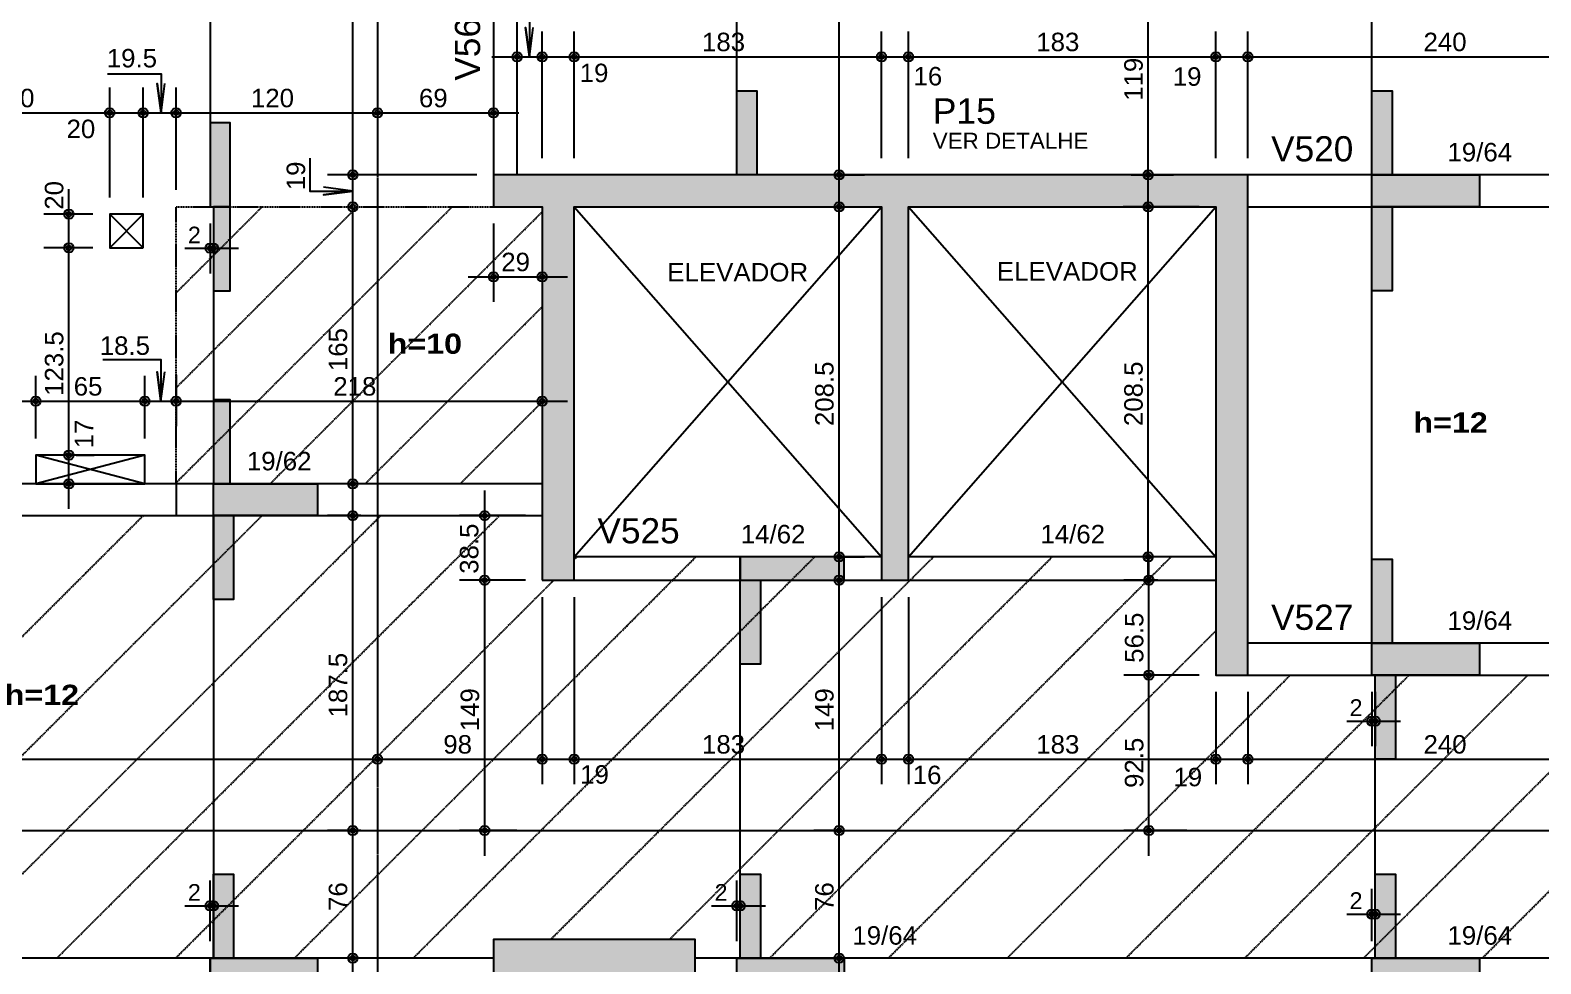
# Model space of a CAD drawing. Extents: x 0 to 7795, y 0 to 4205.
# Drawn here: x 1895 to 2794, y 2528 to 3084 of the extents above; entities that cross this region are included whole.
import ezdxf

# ---------------------------------------------------------------- set-up
doc = ezdxf.new("R2010")
doc.units = 0
doc.header["$MEASUREMENT"] = 0
for name, pattern in [('ESTILO_TQS_0001', [1, 0.7, -0.3]), ('ESTILO_TQS_0002', [0.4, 0.1, -0.3]), ('ESTILO_TQS_0006', [0.3, 0.2, -0.1]), ('ESTILO_TQS_0007', [2.1, 1.5, -0.2, 0.2, -0.2])]:
    doc.linetypes.add(name, pattern=pattern)
for name, color, linetype in [('MTH-230', 1, 'CONTINUOUS'), ('MTH-COTAS7', 31, 'CONTINUOUS'), ('MTH-DIM-PILAR', 3, 'CONTINUOUS'), ('MTH-DIM-VIGA', 3, 'CONTINUOUS'), ('MTH-EIXO-214', 4, 'CONTINUOUS'), ('MTH-FACE-VIGA', 7, 'CONTINUOUS'), ('MTH-LINHA-SEÇÃO', 16, 'CONTINUOUS'), ('MTH-PILAR-SEGUE', 5, 'CONTINUOUS'), ('MTH-SIMB_COTA', 3, 'CONTINUOUS'), ('MTH-SOMBRA21', 150, 'CONTINUOUS'), ('MTH-SOMBRA25', 253, 'CONTINUOUS'), ('MTH-TIT1-PILAR', 5, 'CONTINUOUS'), ('MTH-TIT1-VIGA', 5, 'CONTINUOUS'), ('MTH-TRACEJADO-216', 1, 'CONTINUOUS'), ('MTH-TXT-NEGRITO', 5, 'CONTINUOUS'), ('MTH-TXT-NOTAS', 3, 'CONTINUOUS'), ('MTH-VIGA-INVERTIDA', 7, 'ESTILO_TQS_0002')]:
    doc.layers.add(name, color=color, linetype=linetype)
doc.styles.add('TQS_ARIAL', font='arial.ttf')
doc.styles.add('TQS_ARIAL_BLACK', font='ariblk.ttf')

msp = doc.modelspace()

# ---------------------------------------------------------------- linework, layer by layer
at = {"layer": 'MTH-230', "linetype": 'Continuous'}
for p, q in [((2218.511368, 2770.135472), (2401.511368, 2978.6355)), ((2218.511368, 2978.6355), (2401.511368, 2770.135472)), ((2417.511368, 2770.135472), (2600.511368, 2978.635504)), ((2417.511368, 2978.635504), (2600.511368, 2770.135472)), ((1962.011365, 2954.1355), (1942.011365, 2974.1355)), ((1962.011365, 2974.1355), (1942.011365, 2954.1355)), ((1963.012277, 2813.6355), (1898.01056, 2830.635501)), ((1963.012277, 2830.635501), (1898.01056, 2813.6355))]:
    msp.add_line(p, q, dxfattribs=at)
at = {"layer": 'MTH-COTAS7', "linetype": 'Continuous'}
for p, q in [((2376.242873, 2982.635497), (2376.242873, 3471.635501)), ((2086.713494, 2982.635497), (2086.713494, 3438.635501)), ((2560.252455, 2982.635497), (2560.252455, 3131.618207)), ((2184.511366, 3071.836689), (2184.511366, 3082.969265)), ((2199.511367, 3017.635497), (2199.511367, 3082.969265)), ((2199.511367, 3007.635497), (2199.511367, 3082.969265)), ((2218.511367, 3017.635497), (2218.511367, 3082.969265)), ((2218.511367, 3007.635497), (2218.511367, 3082.969265)), ((2401.511367, 3007.635497), (2401.511367, 3082.969265)), ((2401.511367, 3017.635497), (2401.511367, 3082.969265)), ((2417.511367, 3007.635497), (2417.511367, 3082.969265)), ((2417.511367, 3007.635497), (2417.511367, 3082.969265)), ((2600.511367, 3007.635497), (2600.511367, 3082.969265)), ((2600.511367, 3007.635497), (2600.511367, 3082.969265)), ((2619.511367, 3007.635501), (2619.511367, 3082.969265)), ((2619.511367, 3007.635501), (2619.511367, 3082.969265)), ((2169.511366, 3067.969265), (2214.511367, 3067.969265)), ((2184.511367, 3067.969265), (2233.511367, 3067.969265)), ((2203.511367, 3067.969265), (2416.511367, 3067.969265)), ((2386.511367, 3067.969265), (2432.511367, 3067.969265)), ((2402.511367, 3067.969265), (2615.511367, 3067.969265)), ((2585.511367, 3067.969265), (2634.511367, 3067.969265)), ((2604.511367, 3067.969265), (2874.511362, 3067.969265)), ((1942.011365, 2984.1355), (1942.011365, 3049.575059)), ((1942.011365, 2984.1355), (1942.011365, 3049.575059)), ((1962.011365, 2984.1355), (1962.011365, 3049.575059)), ((1962.011365, 2984.1355), (1962.011365, 3049.575059)), ((1981.511406, 2988.635492), (1981.511406, 3049.575059)), ((1981.511406, 2988.635492), (1981.511406, 3049.575059)), ((1817.011365, 3034.575059), (1957.011365, 3034.575059)), ((1927.011365, 3034.575059), (1977.011365, 3034.575059)), ((1947.011365, 3034.575059), (1996.511406, 3034.575059)), ((1966.511406, 3034.575059), (2116.511366, 3034.575059)), ((2086.511366, 3034.575059), (2185.511366, 3034.575059)), ((2101.511366, 3037.703124), (2101.511366, 3019.575059)), ((2101.511366, 3037.703124), (2101.511366, 3019.575059)), ((2170.511366, 3031.99527), (2170.511366, 3019.575059)), ((2086.713494, 2963.635492), (2086.713494, 3012.635497)), ((2160.511366, 2997.635497), (2071.713494, 2997.635497)), ((2160.511366, 2997.635497), (2071.713494, 2997.635497)), ((2375.476994, 2997.635497), (2391.242873, 2997.635497)), ((2550.179083, 2997.635497), (2575.252455, 2997.635497)), ((1917.724131, 2939.1355), (1917.724131, 2989.1355)), ((2086.713494, 2798.635501), (2086.713494, 2993.635492)), ((2376.242873, 2755.13551), (2376.242873, 2993.6355)), ((2560.252455, 2755.13551), (2560.252455, 2993.635504)), ((2376.413743, 2978.6355), (2391.242873, 2978.6355)), ((2590.511367, 2978.635504), (2545.252455, 2978.635504)), ((1932.011365, 2974.1355), (1902.724131, 2974.1355)), ((1917.724131, 2815.635501), (1917.724131, 2969.1355)), ((2001.774116, 2968.635492), (2001.774116, 2938.878151)), ((2003.774116, 2968.635492), (2003.774116, 2938.878151)), ((2170.511366, 2968.635492), (2170.511366, 2921.927565)), ((2199.511367, 2968.635497), (2199.511367, 2921.927565)), ((1932.011365, 2954.1355), (1902.724131, 2954.1355)), ((1932.011365, 2954.1355), (1902.724131, 2954.1355)), ((1986.774116, 2953.878151), (2018.774116, 2953.878151)), ((2155.511366, 2936.927565), (2214.511367, 2936.927565)), ((1898.01056, 2840.635501), (1898.01056, 2877.849414)), ((1898.01056, 2840.635501), (1898.01056, 2877.849414)), ((1963.012277, 2840.635501), (1963.012277, 2877.849414)), ((1963.012277, 2840.635501), (1963.012277, 2877.849414)), ((1981.511406, 2878.491579), (1981.511406, 2847.849414)), ((1981.511406, 2868.491579), (1981.511406, 2847.849414)), ((1741.01056, 2862.849414), (1913.01056, 2862.849414)), ((1883.01056, 2862.849414), (1978.012277, 2862.849414)), ((1948.012277, 2862.849414), (1996.511406, 2862.849414)), ((1966.511406, 2862.849414), (2214.511367, 2862.849414)), ((2199.511367, 2865.777597), (2199.511367, 2847.849414)), ((1917.724131, 2798.635501), (1917.724131, 2845.635501)), ((1922.724131, 2830.635501), (1902.724131, 2830.635501)), ((1922.061515, 2830.635501), (1932.724131, 2830.635501)), ((1920.340572, 2813.635501), (1932.724131, 2813.635501)), ((2105.338991, 2813.635501), (2071.713494, 2813.635501)), ((2086.713494, 2592.135465), (2086.713494, 2809.635501)), ((2165.238982, 2741.135506), (2165.238982, 2809.635501)), ((2091.511366, 2794.635501), (2071.713494, 2794.635501)), ((2189.511367, 2794.635501), (2150.238982, 2794.635501)), ((2165.238982, 2592.135465), (2165.238982, 2771.135506)), ((2374.563442, 2770.13551), (2391.242873, 2770.13551)), ((2376.242873, 2592.135465), (2376.242873, 2771.13551)), ((2590.511335, 2770.13551), (2545.252455, 2770.13551)), ((2560.637128, 2684.635497), (2560.637128, 2771.13551)), ((2189.511367, 2756.135506), (2150.238982, 2756.135506)), ((2189.511367, 2756.135506), (2150.238982, 2756.135506)), ((2375.05945, 2756.13551), (2391.242873, 2756.13551)), ((2565.915708, 2756.13551), (2545.637128, 2756.13551)), ((2199.511367, 2746.135506), (2199.511367, 2634.635497)), ((2199.511367, 2746.135506), (2199.511367, 2634.635497)), ((2218.511367, 2746.135506), (2218.511367, 2634.635497)), ((2218.511367, 2746.135506), (2218.511367, 2634.635497)), ((2401.511367, 2746.135506), (2401.511367, 2634.635497)), ((2401.511367, 2746.135506), (2401.511367, 2634.635497)), ((2417.511367, 2746.13551), (2417.511367, 2634.635497)), ((2417.511367, 2746.13551), (2417.511367, 2634.635497)), ((2560.637128, 2592.135465), (2560.637128, 2714.635497)), ((2590.511367, 2699.635497), (2545.637128, 2699.635497)), ((2590.511367, 2699.635497), (2545.637128, 2699.635497)), ((2600.511367, 2689.635497), (2600.511367, 2634.635497)), ((2600.511367, 2689.635497), (2600.511367, 2634.635497)), ((2619.511367, 2689.635501), (2619.511367, 2634.635497)), ((2619.511367, 2689.635501), (2619.511367, 2634.635497)), ((2693.386367, 2689.635497), (2693.386367, 2657.300235)), ((2695.386367, 2689.635501), (2695.386367, 2657.300235)), ((2678.386367, 2672.300235), (2710.386367, 2672.300235)), ((1535.51056, 2649.635497), (2116.511366, 2649.635497)), ((2086.511366, 2649.635497), (2214.511367, 2649.635497)), ((2184.511367, 2649.635497), (2233.511367, 2649.635497)), ((2203.511367, 2649.635497), (2416.511367, 2649.635497)), ((2386.511367, 2649.635497), (2432.511367, 2649.635497)), ((2402.511367, 2649.635497), (2615.511367, 2649.635497)), ((2585.511367, 2649.635497), (2634.511367, 2649.635497)), ((2604.511367, 2649.635497), (2874.511362, 2649.635497)), ((2086.713494, 2516.13677), (2086.713494, 2622.135465)), ((2376.242873, 2516.13677), (2376.242873, 2622.135465)), ((2091.511366, 2607.135465), (2071.713494, 2607.135465)), ((2091.511366, 2607.135465), (2071.713494, 2607.135465)), ((2184.432037, 2607.135465), (2150.238982, 2607.135465)), ((2376.821208, 2607.135465), (2361.242873, 2607.135465)), ((2376.821208, 2607.135465), (2361.242873, 2607.135465)), ((2583.187146, 2607.135465), (2545.637128, 2607.135465)), ((2001.774116, 2541.13677), (2001.774116, 2577.346098)), ((2003.774116, 2541.13677), (2003.774116, 2577.346098)), ((2315.334396, 2541.13677), (2315.334396, 2577.346098)), ((2317.334396, 2541.13677), (2317.334396, 2577.346098)), ((2693.386367, 2541.13677), (2693.386367, 2572.346399)), ((2695.386367, 2541.13677), (2695.386367, 2572.346399)), ((1986.774116, 2562.346098), (2018.774116, 2562.346098)), ((2300.334396, 2562.346098), (2332.334396, 2562.346098)), ((2678.386367, 2557.346399), (2710.386367, 2557.346399)), ((2091.511366, 2531.13677), (2071.713494, 2531.13677)), ((2383.511364, 2531.13677), (2361.242873, 2531.13677))]:
    msp.add_line(p, q, dxfattribs=at)
for points in [[(2213.424211, 3091.075234), (2191.907804, 3091.075234), (2191.907804, 3067.969265), (2189.623595, 3085.31955), (2191.907804, 3067.969265), (2194.192012, 3085.31955)], [(1940.782085, 3057.864841), (1972.586897, 3057.864841), (1972.586897, 3034.575059), (1970.302688, 3051.925344), (1972.586897, 3034.575059), (1974.871105, 3051.925344)], [(2061.180193, 3007.53005), (2061.180193, 2987.959596), (2086.713494, 2987.959596), (2069.363209, 2985.675388), (2086.713494, 2987.959596), (2069.363209, 2990.243805)], [(1937.984075, 2887.712426), (1972.529724, 2887.712426), (1972.529724, 2862.849414), (1970.245515, 2880.199699), (1972.529724, 2862.849414), (1974.813932, 2880.199699)]]:
    msp.add_lwpolyline(points, dxfattribs=at)
at = {"layer": 'MTH-EIXO-214', "linetype": 'ESTILO_TQS_0007'}
for p, q in [((2101.511366, 3791.636556), (2101.511366, 1718.135501)), ((401.511366, 2607.135465), (5503.511366, 2607.135465))]:
    msp.add_line(p, q, dxfattribs=at)
at = {"layer": 'MTH-FACE-VIGA', "linetype": 'Continuous'}
for points in [[(2170.511366, 3423.635501), (2170.511366, 2997.635497)], [(2184.511366, 2997.635497), (2184.511366, 3423.635501)], [(2866.511362, 2997.635501), (2619.511367, 2997.635501)], [(2619.511367, 2978.635501), (2859.511362, 2978.635501)], [(1962.011365, 2954.1355), (1962.011365, 2974.1355), (1942.011365, 2974.1355), (1942.011365, 2954.1355), (1962.011365, 2954.1355)], [(1963.012277, 2813.6355), (1963.012277, 2830.635501), (1898.01056, 2830.635501), (1898.01056, 2813.6355), (1963.012277, 2813.6355)], [(2199.511367, 2813.635501), (1550.51056, 2813.635501)], [(1550.51056, 2794.635501), (2199.511367, 2794.635501)], [(2401.511367, 2770.13551), (2218.511367, 2770.13551)], [(2600.511367, 2770.13551), (2417.511367, 2770.13551)], [(2218.511365, 2756.13551), (2401.511367, 2756.13551)], [(2417.511367, 2756.13551), (2600.511367, 2756.13551)], [(2859.511362, 2718.635501), (2619.511367, 2718.635501)], [(2619.511367, 2699.635501), (2866.511362, 2699.635501)], [(2170.511366, 2531.13677), (1550.51056, 2531.13677)], [(2496.511361, 2531.13677), (2290.511366, 2531.13677)], [(2943.011366, 2531.13677), (2496.511361, 2531.13677)]]:
    msp.add_lwpolyline(points, dxfattribs=at)
at = {"layer": 'MTH-LINHA-SEÇÃO', "linetype": 'Continuous'}
for p, q in [((2315.334396, 2997.635497), (2315.334396, 3475.635501)), ((2001.774116, 3442.635501), (2001.774116, 2978.635492)), ((2693.386367, 2699.635497), (2693.386367, 3377.635501)), ((2003.774116, 2978.635492), (2003.774116, 2813.635501)), ((2003.774116, 2794.635501), (2003.774116, 2531.13677)), ((2317.334396, 2531.13677), (2317.334396, 2770.13551)), ((2695.386367, 2531.13677), (2695.386367, 2699.635501)), ((2001.774116, 2531.13677), (2001.774116, 2067.135503)), ((2315.334396, 2034.142044), (2315.334396, 2531.13677)), ((2693.386367, 2133.135501), (2693.386367, 2531.13677))]:
    msp.add_line(p, q, dxfattribs=at)
for points in [[(2315.334396, 2997.635497), (2315.334396, 3047.635497), (2327.334396, 3047.635497), (2327.334396, 2997.635497), (2315.334396, 2997.635497)], [(2693.386367, 2997.635501), (2693.386367, 3047.635501), (2705.386367, 3047.635501), (2705.386367, 2997.635501), (2693.386367, 2997.635501)], [(2001.774116, 3028.635492), (2001.774116, 2978.635492), (2013.774116, 2978.635492), (2013.774116, 3028.635492), (2001.774116, 3028.635492)], [(2693.386367, 2978.635501), (2693.386367, 2997.635501), (2757.386367, 2997.635501), (2757.386367, 2978.635501), (2693.386367, 2978.635501)], [(2003.774116, 2978.635492), (2003.774116, 2928.635492), (2013.774116, 2928.635492), (2013.774116, 2978.635492), (2003.774116, 2978.635492)], [(2693.386367, 2928.635501), (2693.386367, 2978.635501), (2705.386367, 2978.635501), (2705.386367, 2928.635501), (2693.386367, 2928.635501)], [(2003.774116, 2863.635501), (2003.774116, 2813.635501), (2013.774116, 2813.635501), (2013.774116, 2863.635501), (2003.774116, 2863.635501)], [(2003.774116, 2794.635501), (2003.774116, 2813.635501), (2065.774116, 2813.635501), (2065.774116, 2794.635501), (2003.774116, 2794.635501)], [(2003.774116, 2744.635501), (2003.774116, 2794.635501), (2015.774116, 2794.635501), (2015.774116, 2744.635501), (2003.774116, 2744.635501)], [(2379.334396, 2770.13551), (2317.334396, 2770.13551), (2317.334396, 2756.13551), (2379.334396, 2756.13551), (2379.334396, 2770.13551)], [(2693.386367, 2718.635497), (2693.386367, 2768.635497), (2705.386367, 2768.635497), (2705.386367, 2718.635497), (2693.386367, 2718.635497)], [(2317.334396, 2706.13551), (2317.334396, 2756.13551), (2329.334396, 2756.13551), (2329.334396, 2706.13551), (2317.334396, 2706.13551)], [(2693.386367, 2699.635497), (2693.386367, 2718.635497), (2757.386367, 2718.635497), (2757.386367, 2699.635497), (2693.386367, 2699.635497)], [(2695.386367, 2649.635497), (2695.386367, 2699.635497), (2707.386367, 2699.635497), (2707.386367, 2649.635497), (2695.386367, 2649.635497)], [(2003.774116, 2531.13677), (2003.774116, 2581.13677), (2015.774116, 2581.13677), (2015.774116, 2531.13677), (2003.774116, 2531.13677)], [(2317.334396, 2531.13677), (2317.334396, 2581.13677), (2329.334396, 2581.13677), (2329.334396, 2531.13677), (2317.334396, 2531.13677)], [(2695.386367, 2531.13677), (2695.386367, 2581.13677), (2707.386367, 2581.13677), (2707.386367, 2531.13677), (2695.386367, 2531.13677)], [(2001.774116, 2512.13677), (2001.774116, 2531.13677), (2065.774116, 2531.13677), (2065.774116, 2512.13677), (2001.774116, 2512.13677)], [(2315.334396, 2512.13677), (2315.334396, 2531.13677), (2379.334396, 2531.13677), (2379.334396, 2512.13677), (2315.334396, 2512.13677)], [(2693.386367, 2512.13677), (2693.386367, 2531.13677), (2757.386367, 2531.13677), (2757.386367, 2512.13677), (2693.386367, 2512.13677)]]:
    msp.add_lwpolyline(points, dxfattribs=at)
at = {"layer": 'MTH-PILAR-SEGUE', "linetype": 'Continuous'}
for points in [[(2199.511367, 2756.135506), (2218.511367, 2756.135506), (2218.511367, 2978.6355), (2401.511367, 2978.6355), (2401.511367, 2756.135506), (2417.511367, 2756.135506), (2417.511367, 2978.635504), (2600.511367, 2978.635504), (2600.511367, 2699.635497), (2619.511367, 2699.635497), (2619.511367, 2997.635497), (2170.511366, 2997.635497), (2170.511366, 2978.635497), (2199.511367, 2978.635497), (2199.511367, 2756.135506)], [(2290.511366, 2512.13677), (2290.511366, 2542.13677), (2170.511366, 2542.13677), (2170.511366, 2512.13677), (2290.511366, 2512.13677)]]:
    msp.add_lwpolyline(points, dxfattribs=at)
at = {"layer": 'MTH-SIMB_COTA', "linetype": 'Continuous'}
for centre, radius in [((2184.511366, 3067.969265), 2.8), ((2184.511366, 3067.969265), 1.4), ((2199.511367, 3067.969265), 2.8), ((2199.511367, 3067.969265), 2.8), ((2199.511367, 3067.969265), 1.4), ((2199.511367, 3067.969265), 1.4), ((2218.511367, 3067.969265), 2.8), ((2218.511367, 3067.969265), 2.8), ((2218.511367, 3067.969265), 1.4), ((2218.511367, 3067.969265), 1.4), ((2401.511367, 3067.969265), 2.8), ((2401.511367, 3067.969265), 2.8), ((2401.511367, 3067.969265), 1.4), ((2401.511367, 3067.969265), 1.4), ((2417.511367, 3067.969265), 2.8), ((2417.511367, 3067.969265), 2.8), ((2417.511367, 3067.969265), 1.4), ((2417.511367, 3067.969265), 1.4), ((2600.511367, 3067.969265), 2.8), ((2600.511367, 3067.969265), 2.8), ((2600.511367, 3067.969265), 1.4), ((2600.511367, 3067.969265), 1.4), ((2619.511367, 3067.969265), 2.8), ((2619.511367, 3067.969265), 2.8), ((2619.511367, 3067.969265), 1.4), ((2619.511367, 3067.969265), 1.4), ((1942.011365, 3034.575059), 2.8), ((1942.011365, 3034.575059), 2.8), ((1942.011365, 3034.575059), 1.4), ((1942.011365, 3034.575059), 1.4), ((1962.011365, 3034.575059), 2.8), ((1962.011365, 3034.575059), 2.8), ((1962.011365, 3034.575059), 1.4), ((1962.011365, 3034.575059), 1.4), ((1981.511406, 3034.575059), 2.8), ((1981.511406, 3034.575059), 2.8), ((1981.511406, 3034.575059), 1.4), ((1981.511406, 3034.575059), 1.4), ((2101.511366, 3034.575059), 2.8), ((2101.511366, 3034.575059), 2.8), ((2101.511366, 3034.575059), 1.4), ((2101.511366, 3034.575059), 1.4), ((2170.511366, 3034.575059), 2.8), ((2170.511366, 3034.575059), 1.4), ((2086.713494, 2997.635497), 2.8), ((2086.713494, 2997.635497), 2.8), ((2086.713494, 2997.635497), 1.4), ((2086.713494, 2997.635497), 1.4), ((2376.242873, 2997.635497), 2.8), ((2376.242873, 2997.635497), 1.4), ((2560.252455, 2997.635497), 2.8), ((2560.252455, 2997.635497), 1.4), ((1917.724131, 2974.1355), 2.8), ((2086.713494, 2978.635492), 2.8), ((2086.713494, 2978.635492), 2.8), ((2086.713494, 2978.635492), 1.4), ((2086.713494, 2978.635492), 1.4), ((2376.242873, 2978.6355), 2.8), ((2376.242873, 2978.6355), 1.4), ((2560.252455, 2978.635504), 2.8), ((2560.252455, 2978.635504), 1.4), ((1917.724131, 2974.1355), 1.4), ((1917.724131, 2954.1355), 2.8), ((1917.724131, 2954.1355), 2.8), ((1917.724131, 2954.1355), 1.4), ((1917.724131, 2954.1355), 1.4), ((2001.774116, 2953.878151), 2.8), ((2001.774116, 2953.878151), 1.4), ((2003.774116, 2953.878151), 2.8), ((2003.774116, 2953.878151), 1.4), ((2170.511366, 2936.927565), 2.8), ((2170.511366, 2936.927565), 1.4), ((2199.511367, 2936.927565), 2.8), ((2199.511367, 2936.927565), 1.4), ((1898.01056, 2862.849414), 2.8), ((1898.01056, 2862.849414), 2.8), ((1898.01056, 2862.849414), 1.4), ((1898.01056, 2862.849414), 1.4), ((1963.012277, 2862.849414), 2.8), ((1963.012277, 2862.849414), 2.8), ((1963.012277, 2862.849414), 1.4), ((1963.012277, 2862.849414), 1.4), ((1981.511406, 2862.849414), 2.8), ((1981.511406, 2862.849414), 2.8), ((1981.511406, 2862.849414), 1.4), ((1981.511406, 2862.849414), 1.4), ((2199.511367, 2862.849414), 2.8), ((2199.511367, 2862.849414), 1.4), ((1917.724131, 2830.635501), 2.8), ((1917.724131, 2830.635501), 2.8), ((1917.724131, 2830.635501), 1.4), ((1917.724131, 2830.635501), 1.4), ((1917.724131, 2813.635501), 2.8), ((1917.724131, 2813.635501), 1.4), ((2086.713494, 2813.635501), 2.8), ((2086.713494, 2813.635501), 1.4), ((2086.713494, 2794.635501), 2.8), ((2165.238982, 2794.635501), 2.8), ((2086.713494, 2794.635501), 1.4), ((2165.238982, 2794.635501), 1.4), ((2376.242873, 2770.13551), 2.8), ((2376.242873, 2770.13551), 1.4), ((2560.252455, 2770.13551), 2.8), ((2560.252455, 2770.13551), 1.4), ((2165.238982, 2756.135506), 2.8), ((2165.238982, 2756.135506), 2.8), ((2165.238982, 2756.135506), 1.4), ((2165.238982, 2756.135506), 1.4), ((2376.242873, 2756.13551), 2.8), ((2376.242873, 2756.13551), 1.4), ((2560.637128, 2756.13551), 2.8), ((2560.637128, 2756.13551), 1.4), ((2560.637128, 2699.635497), 2.8), ((2560.637128, 2699.635497), 2.8), ((2560.637128, 2699.635497), 1.4), ((2560.637128, 2699.635497), 1.4), ((2693.386367, 2672.300235), 2.8), ((2693.386367, 2672.300235), 1.4), ((2695.386367, 2672.300235), 2.8), ((2695.386367, 2672.300235), 1.4), ((2101.511366, 2649.635497), 2.8), ((2101.511366, 2649.635497), 2.8), ((2101.511366, 2649.635497), 1.4), ((2101.511366, 2649.635497), 1.4), ((2199.511367, 2649.635497), 2.8), ((2199.511367, 2649.635497), 2.8), ((2199.511367, 2649.635497), 1.4), ((2199.511367, 2649.635497), 1.4), ((2218.511367, 2649.635497), 2.8), ((2218.511367, 2649.635497), 2.8), ((2218.511367, 2649.635497), 1.4), ((2218.511367, 2649.635497), 1.4), ((2401.511367, 2649.635497), 2.8), ((2401.511367, 2649.635497), 2.8), ((2401.511367, 2649.635497), 1.4), ((2401.511367, 2649.635497), 1.4), ((2417.511367, 2649.635497), 2.8), ((2417.511367, 2649.635497), 2.8), ((2417.511367, 2649.635497), 1.4), ((2417.511367, 2649.635497), 1.4), ((2600.511367, 2649.635497), 2.8), ((2600.511367, 2649.635497), 2.8), ((2600.511367, 2649.635497), 1.4), ((2600.511367, 2649.635497), 1.4), ((2619.511367, 2649.635497), 2.8), ((2619.511367, 2649.635497), 2.8), ((2619.511367, 2649.635497), 1.4), ((2619.511367, 2649.635497), 1.4), ((2086.713494, 2607.135465), 2.8), ((2086.713494, 2607.135465), 2.8), ((2086.713494, 2607.135465), 1.4), ((2086.713494, 2607.135465), 1.4), ((2165.238982, 2607.135465), 2.8), ((2165.238982, 2607.135465), 1.4), ((2376.242873, 2607.135465), 2.8), ((2376.242873, 2607.135465), 2.8), ((2376.242873, 2607.135465), 1.4), ((2376.242873, 2607.135465), 1.4), ((2560.637128, 2607.135465), 2.8), ((2560.637128, 2607.135465), 1.4), ((2001.774116, 2562.346098), 2.8), ((2001.774116, 2562.346098), 1.4), ((2003.774116, 2562.346098), 2.8), ((2003.774116, 2562.346098), 1.4), ((2315.334396, 2562.346098), 2.8), ((2315.334396, 2562.346098), 1.4), ((2317.334396, 2562.346098), 2.8), ((2317.334396, 2562.346098), 1.4), ((2693.386367, 2557.346399), 2.8), ((2693.386367, 2557.346399), 1.4), ((2695.386367, 2557.346399), 2.8), ((2695.386367, 2557.346399), 1.4), ((2086.713494, 2531.13677), 2.8), ((2086.713494, 2531.13677), 1.4), ((2376.242873, 2531.13677), 2.8), ((2376.242873, 2531.13677), 1.4)]:
    msp.add_circle(centre, radius, dxfattribs=at)
at = {"layer": 'MTH-SOMBRA21', "linetype": 'Continuous'}
for points in [[(2315.334396, 2997.635497), (2315.334396, 3047.635497), (2327.334396, 3047.635497)], [(2315.334396, 2997.635497), (2327.334396, 3047.635497), (2327.334396, 2997.635497)], [(2693.386367, 2997.635501), (2693.386367, 3047.635501), (2705.386367, 3047.635501)], [(2693.386367, 2997.635501), (2705.386367, 3047.635501), (2705.386367, 2997.635501)], [(2001.774116, 3028.635492), (2001.774116, 2978.635492), (2013.774116, 2978.635492)], [(2001.774116, 3028.635492), (2013.774116, 2978.635492), (2013.774116, 3028.635492)], [(2001.774116, 3028.635492), (2013.774116, 3028.635492), (2001.774116, 3028.635492)], [(2315.334396, 2997.635497), (2327.334396, 2997.635497), (2315.334396, 2997.635497)], [(2693.386367, 2978.635501), (2693.386367, 2997.635501), (2757.386367, 2997.635501)], [(2693.386367, 2978.635501), (2757.386367, 2997.635501), (2757.386367, 2978.635501)], [(2693.386367, 2997.635501), (2705.386367, 2997.635501), (2693.386367, 2997.635501)], [(2003.774116, 2978.635492), (2003.774116, 2928.635492), (2013.774116, 2928.635492)], [(2003.774116, 2978.635492), (2013.774116, 2928.635492), (2013.774116, 2978.635492)], [(2003.774116, 2978.635492), (2013.774116, 2978.635492), (2003.774116, 2978.635492)], [(2693.386367, 2978.635501), (2757.386367, 2978.635501), (2693.386367, 2978.635501)], [(2693.386367, 2928.635501), (2693.386367, 2978.635501), (2705.386367, 2978.635501)], [(2693.386367, 2928.635501), (2705.386367, 2978.635501), (2705.386367, 2928.635501)], [(2693.386367, 2928.635501), (2705.386367, 2928.635501), (2693.386367, 2928.635501)], [(2003.774116, 2863.635501), (2003.774116, 2813.635501), (2013.774116, 2813.635501)], [(2003.774116, 2863.635501), (2013.774116, 2813.635501), (2013.774116, 2863.635501)], [(2003.774116, 2863.635501), (2013.774116, 2863.635501), (2003.774116, 2863.635501)], [(2003.774116, 2794.635501), (2003.774116, 2813.635501), (2065.774116, 2813.635501)], [(2003.774116, 2794.635501), (2065.774116, 2813.635501), (2065.774116, 2794.635501)], [(2003.774116, 2794.635501), (2065.774116, 2794.635501), (2003.774116, 2794.635501)], [(2003.774116, 2744.635501), (2003.774116, 2794.635501), (2015.774116, 2794.635501)], [(2003.774116, 2744.635501), (2015.774116, 2794.635501), (2015.774116, 2744.635501)], [(2379.334396, 2770.13551), (2317.334396, 2770.13551), (2317.334396, 2756.13551)], [(2379.334396, 2770.13551), (2317.334396, 2756.13551), (2379.334396, 2756.13551)], [(2379.334396, 2770.13551), (2379.334396, 2756.13551), (2379.334396, 2770.13551)], [(2693.386367, 2718.635497), (2693.386367, 2768.635497), (2705.386367, 2768.635497)], [(2693.386367, 2718.635497), (2705.386367, 2768.635497), (2705.386367, 2718.635497)], [(2317.334396, 2706.13551), (2317.334396, 2756.13551), (2329.334396, 2756.13551)], [(2317.334396, 2706.13551), (2329.334396, 2756.13551), (2329.334396, 2706.13551)], [(2003.774116, 2744.635501), (2015.774116, 2744.635501), (2003.774116, 2744.635501)], [(2693.386367, 2699.635497), (2693.386367, 2718.635497), (2757.386367, 2718.635497)], [(2693.386367, 2699.635497), (2757.386367, 2718.635497), (2757.386367, 2699.635497)], [(2693.386367, 2718.635497), (2705.386367, 2718.635497), (2693.386367, 2718.635497)], [(2317.334396, 2706.13551), (2329.334396, 2706.13551), (2317.334396, 2706.13551)], [(2693.386367, 2699.635497), (2757.386367, 2699.635497), (2693.386367, 2699.635497)], [(2695.386367, 2649.635497), (2695.386367, 2699.635497), (2707.386367, 2699.635497)], [(2695.386367, 2649.635497), (2707.386367, 2699.635497), (2707.386367, 2649.635497)], [(2695.386367, 2649.635497), (2707.386367, 2649.635497), (2695.386367, 2649.635497)], [(2003.774116, 2531.13677), (2003.774116, 2581.13677), (2015.774116, 2581.13677)], [(2003.774116, 2531.13677), (2015.774116, 2581.13677), (2015.774116, 2531.13677)], [(2317.334396, 2531.13677), (2317.334396, 2581.13677), (2329.334396, 2581.13677)], [(2317.334396, 2531.13677), (2329.334396, 2581.13677), (2329.334396, 2531.13677)], [(2695.386367, 2531.13677), (2695.386367, 2581.13677), (2707.386367, 2581.13677)], [(2695.386367, 2531.13677), (2707.386367, 2581.13677), (2707.386367, 2531.13677)], [(2001.774116, 2512.13677), (2001.774116, 2531.13677), (2065.774116, 2531.13677)], [(2001.774116, 2512.13677), (2065.774116, 2531.13677), (2065.774116, 2512.13677)], [(2003.774116, 2531.13677), (2015.774116, 2531.13677), (2003.774116, 2531.13677)], [(2315.334396, 2512.13677), (2315.334396, 2531.13677), (2379.334396, 2531.13677)], [(2315.334396, 2512.13677), (2379.334396, 2531.13677), (2379.334396, 2512.13677)], [(2317.334396, 2531.13677), (2329.334396, 2531.13677), (2317.334396, 2531.13677)], [(2693.386367, 2512.13677), (2693.386367, 2531.13677), (2757.386367, 2531.13677)], [(2693.386367, 2512.13677), (2757.386367, 2531.13677), (2757.386367, 2512.13677)], [(2695.386367, 2531.13677), (2707.386367, 2531.13677), (2695.386367, 2531.13677)]]:
    msp.add_solid(points, dxfattribs=at)
at = {"layer": 'MTH-SOMBRA25', "linetype": 'Continuous'}
for points in [[(2619.511367, 2997.635497), (2170.511366, 2997.635497), (2199.511367, 2978.635497)], [(2199.511367, 2978.635497), (2170.511366, 2997.635497), (2170.511366, 2978.635497)], [(2619.511367, 2997.635497), (2199.511367, 2978.635497), (2218.511367, 2978.6355)], [(2619.511367, 2997.635497), (2218.511367, 2978.6355), (2401.511367, 2978.6355)], [(2619.511367, 2997.635497), (2401.511367, 2978.6355), (2417.511367, 2978.635504)], [(2619.511367, 2997.635497), (2417.511367, 2978.635504), (2600.511367, 2978.635504)], [(2619.511367, 2997.635497), (2600.511367, 2978.635504), (2619.511367, 2699.635497)], [(2218.511367, 2978.6355), (2199.511367, 2978.635497), (2199.511367, 2756.135506)], [(2218.511367, 2978.6355), (2199.511367, 2756.135506), (2218.511367, 2756.135506)], [(2417.511367, 2978.635504), (2401.511367, 2978.6355), (2401.511367, 2756.135506)], [(2417.511367, 2978.635504), (2401.511367, 2756.135506), (2417.511367, 2756.135506)], [(2619.511367, 2699.635497), (2600.511367, 2978.635504), (2600.511367, 2699.635497)], [(2290.511366, 2512.13677), (2290.511366, 2542.13677), (2170.511366, 2542.13677)], [(2290.511366, 2512.13677), (2170.511366, 2542.13677), (2170.511366, 2512.13677)]]:
    msp.add_solid(points, dxfattribs=at)
at = {"layer": 'MTH-TRACEJADO-216', "linetype": 'ESTILO_TQS_0001'}
for p, q in [((1981.511406, 2814.168694), (2145.97821, 2978.635497)), ((1981.511406, 2870.737236), (2089.409667, 2978.635497)), ((1981.511406, 2927.305779), (2032.841125, 2978.635497)), ((1981.511406, 2813.635501), (1981.511406, 2978.635492)), ((1981.511406, 2978.635492), (2170.511366, 2978.635492)), ((2037.546755, 2813.635501), (2199.511367, 2975.600113)), ((2094.115298, 2813.635501), (2199.511367, 2919.03157)), ((2150.68384, 2813.635501), (2199.511367, 2862.463028)), ((1938.936055, 2771.593342), (1961.978213, 2794.635501)), ((2005.68694, 2767.633549), (2032.688891, 2794.635501)), ((2072.437825, 2763.673757), (2103.399569, 2794.635501)), ((2139.188711, 2759.713964), (2174.110247, 2794.635501)), ((1927.838998, 2760.496286), (1938.936055, 2771.593342)), ((2218.511401, 2768.325976), (2220.039007, 2769.853582)), ((2220.039007, 2769.853582), (2220.320935, 2770.13551)), ((2279.732881, 2758.836778), (2291.031613, 2770.13551)), ((2339.426755, 2747.819974), (2361.742291, 2770.13551)), ((2399.120629, 2736.803169), (2432.452969, 2770.13551)), ((2458.814503, 2725.786365), (2503.163647, 2770.13551)), ((2518.508377, 2714.769561), (2573.874325, 2770.13551)), ((1992.682856, 2754.629465), (2005.68694, 2767.633549)), ((2057.526713, 2748.762644), (2072.437825, 2763.673757)), ((1698.479482, 2531.13677), (1926.633081, 2759.290369)), ((1769.19016, 2531.13677), (1991.269702, 2753.216311)), ((1926.633081, 2759.290369), (1927.838998, 2760.496286)), ((1991.269702, 2753.216311), (1992.682856, 2754.629465)), ((2122.37057, 2742.895823), (2139.188711, 2759.713964)), ((2187.214427, 2737.029002), (2205.479968, 2755.294543)), ((2205.479968, 2755.294543), (2206.320931, 2756.135506)), ((2269.491375, 2748.595272), (2279.732881, 2758.836778)), ((1839.900838, 2531.13677), (2055.906322, 2747.142253)), ((2055.906322, 2747.142253), (2057.526713, 2748.762644)), ((2120.542942, 2741.068196), (2122.37057, 2742.895823)), ((2252.058285, 2731.162182), (2267.45807, 2746.561967)), ((2267.45807, 2746.561967), (2269.491375, 2748.595272)), ((2331.091098, 2739.484316), (2339.426755, 2747.819974)), ((1910.611516, 2531.13677), (2120.542942, 2741.068196)), ((1981.322195, 2531.13677), (2185.179563, 2734.994138)), ((2185.179563, 2734.994138), (2187.214427, 2737.029002)), ((2316.902142, 2725.295361), (2329.436171, 2737.82939)), ((2329.436171, 2737.82939), (2331.091098, 2739.484316)), ((2392.69082, 2730.373361), (2399.120629, 2736.803169)), ((2052.032873, 2531.13677), (2249.816183, 2728.92008)), ((2249.816183, 2728.92008), (2252.058285, 2731.162182)), ((2314.452804, 2722.846023), (2316.902142, 2725.295361)), ((2381.745999, 2719.42854), (2391.414272, 2729.096813)), ((2391.414272, 2729.096813), (2392.69082, 2730.373361)), ((2454.290542, 2721.262405), (2458.814503, 2725.786365)), ((2578.20225, 2703.752757), (2600.511367, 2726.061874)), ((2122.743551, 2531.13677), (2314.452804, 2722.846023)), ((2204.454229, 2542.13677), (2379.089424, 2716.771965)), ((2379.089424, 2716.771965), (2381.745999, 2719.42854)), ((2446.589856, 2713.561719), (2453.392374, 2720.364236)), ((2453.392374, 2720.364236), (2454.290542, 2721.262405)), ((2275.164907, 2542.13677), (2443.726045, 2710.697907)), ((2443.726045, 2710.697907), (2446.589856, 2713.561719)), ((2508.362665, 2704.62385), (2511.433714, 2707.694898)), ((2511.433714, 2707.694898), (2515.370475, 2711.63166)), ((2515.370475, 2711.63166), (2515.890264, 2712.151449)), ((2515.890264, 2712.151449), (2518.508377, 2714.769561)), ((2334.875585, 2531.13677), (2508.362665, 2704.62385)), ((2405.586263, 2531.13677), (2572.999286, 2698.549792)), ((2572.999286, 2698.549792), (2576.277571, 2701.828077)), ((2576.277571, 2701.828077), (2577.348577, 2702.899083)), ((2577.348577, 2702.899083), (2577.489986, 2703.040493)), ((2577.489986, 2703.040493), (2578.20225, 2703.752757)), ((2640.914342, 2695.754171), (2644.795669, 2699.635497)), ((2705.427537, 2689.556687), (2715.506347, 2699.635497)), ((2769.940731, 2683.359203), (2786.217025, 2699.635497)), ((2476.296941, 2531.13677), (2637.635906, 2692.475734)), ((2637.635906, 2692.475734), (2640.914342, 2695.754171)), ((2702.272527, 2686.401677), (2705.427537, 2689.556687)), ((2547.007619, 2531.13677), (2702.272527, 2686.401677)), ((2617.718298, 2531.13677), (2766.909147, 2680.327619)), ((2766.909147, 2680.327619), (2769.940731, 2683.359203)), ((2688.428976, 2531.13677), (2831.545768, 2674.253561)), ((2759.139654, 2531.13677), (2896.182388, 2668.179504))]:
    msp.add_line(p, q, dxfattribs=at)
at = {"layer": 'MTH-VIGA-INVERTIDA', "linetype": 'ESTILO_TQS_0006'}
msp.add_line((1981.511406, 2813.635501), (1981.511406, 2794.635501), dxfattribs=at)

# ---------------------------------------------------------------- texts
at = {"layer": 'MTH-COTAS7', "linetype": 'Continuous', "style": 'TQS_ARIAL'}
for s, height, p in [('183', 11, (2294.611367, 3071.269265)), ('183', 11, (2493.611367, 3071.269265)), ('240', 11, (2724.111365, 3071.269265)), ('19.5', 11, (1940.298093, 3061.594471)), ('19', 11, (2221.820846, 3052.822673)), ('16', 11, (2420.52572, 3050.880841)), ('19', 11, (2574.844704, 3050.663943)), ('110', 11, (1871.611365, 3037.875059)), ('120', 11, (2026.111386, 3037.875059)), ('69', 11, (2126.111366, 3037.875059)), ('20', 11, (1916.344702, 3019.493544)), ('2', 9.9, (1988.57412, 2956.848151)), ('29', 11, (2175.111367, 2940.227565)), ('18.5', 11, (1936.107209, 2890.408607)), ('65', 11, (1920.611419, 2866.149414)), ('218', 11, (2075.111387, 2866.149414)), ('2', 10, (2680.053037, 2675.300235)), ('98', 11, (2140.611367, 2652.935497)), ('183', 11, (2294.611367, 2652.935497)), ('183', 11, (2493.611367, 2652.935497)), ('240', 11, (2724.111365, 2652.935497)), ('19', 11, (2222.100796, 2635.020062)), ('16', 11, (2420.055375, 2634.731103)), ('19', 11, (2575.267769, 2633.474538)), ('2', 9.9, (1988.57412, 2565.316098)), ('2', 9.9, (2302.134399, 2565.316098)), ('2', 10, (2680.053037, 2560.346399))]:
    msp.add_text(s, height=height, dxfattribs=at).set_placement(p)
for s, p in [('119', (2556.952455, 3041.726852)), ('19', (2058.338943, 2988.45338)), ('20', (1914.424131, 2976.842893)), ('165', (2083.413494, 2880.735496)), ('123.5', (1914.424131, 2865.9855)), ('208.5', (2372.942873, 2847.985505)), ('208.5', (2556.952455, 2847.985507)), ('17', (1932.234064, 2834.762614)), ('38.5', (2161.48284, 2760.012831)), ('56.5', (2557.337128, 2706.985503)), ('187.5', (2083.413494, 2674.485483)), ('149', (2161.938982, 2666.235486)), ('149', (2372.942873, 2666.235488)), ('92.5', (2557.337128, 2632.485481)), ('76', (2083.413494, 2559.236118)), ('76', (2372.942873, 2559.236118))]:
    msp.add_text(s, height=11, rotation=90, dxfattribs=at).set_placement(p)
at = {"layer": 'MTH-DIM-PILAR', "linetype": 'Continuous', "style": 'TQS_ARIAL'}
msp.add_text('VER DETALHE', height=9.55, dxfattribs=at).set_placement((2431.953697, 3013.145481))
at = {"layer": 'MTH-DIM-VIGA', "linetype": 'Continuous', "style": 'TQS_ARIAL'}
for s, p in [('19/64', (2738.386367, 3005.635501)), ('14/62', (2317.73118, 2778.13551)), ('14/62', (2496.080657, 2778.13551)), ('19/64', (2738.386367, 2726.635501)), ('19/64', (2738.386367, 2539.13677))]:
    msp.add_text(s, height=11, rotation=360, dxfattribs=at).set_placement(p)
for s, p in [('19/62', (2023.686192, 2821.635501)), ('19/64', (2384.128544, 2539.13677))]:
    msp.add_text(s, height=11, dxfattribs=at).set_placement(p)
at = {"layer": 'MTH-TIT1-PILAR', "linetype": 'Continuous', "style": 'TQS_ARIAL'}
msp.add_text('P15', height=15.15, dxfattribs=at).set_placement((2431.953697, 3028.012148))
at = {"layer": 'MTH-TIT1-VIGA', "linetype": 'Continuous', "style": 'TQS_ARIAL'}
for s, rotation, p in [('V565', 90, (2162.511366, 3053.711593)), ('V520', 360, (2633.386367, 3005.635501)), ('V525', 360, (2232.386367, 2778.13551)), ('V527', 360, (2633.386367, 2726.635501))]:
    msp.add_text(s, height=15, rotation=rotation, dxfattribs=at).set_placement(p)
at = {"layer": 'MTH-TXT-NEGRITO', "linetype": 'Continuous', "style": 'TQS_ARIAL_BLACK'}
for s, p in [('h=10', (2107.489946, 2891.052647)), ('h=12', (2718.087088, 2844.134722)), ('h=12', (1879.533064, 2681.945108))]:
    msp.add_text(s, height=12, dxfattribs=at).set_placement(p)
at = {"layer": 'MTH-TXT-NOTAS', "linetype": 'Continuous', "style": 'TQS_ARIAL'}
for p in [(2273.920973, 2934.103344), (2470.134122, 2934.622525)]:
    msp.add_text('ELEVADOR', height=11.025, dxfattribs=at).set_placement(p)

doc.saveas('drawing.dxf')
